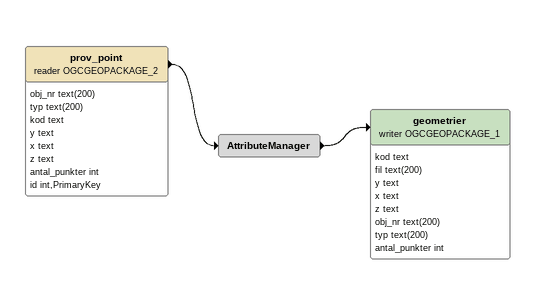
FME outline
prov_point (reader OGCGEOPACKAGE_2)
    attributes: obj_nr text(200), typ text(200), kod text, y text, x text, z text, antal_punkter int, id int,PrimaryKey
    -> AttributeManager
AttributeManager
    -> geometrier (writer OGCGEOPACKAGE_1)
geometrier (writer OGCGEOPACKAGE_1)
    attributes: kod text, fil text(200), y text, x text, z text, obj_nr text(200), typ text(200), antal_punkter int
